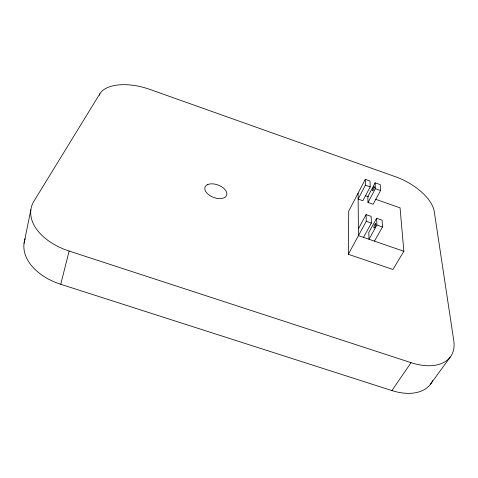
<?xml version="1.0" encoding="UTF-8"?>
<svg xmlns="http://www.w3.org/2000/svg" width="478" height="478" viewBox="0 0 478 478"><rect width="100%" height="100%" fill="white"/><g stroke="black" fill="none" stroke-linecap="round" stroke-linejoin="round"><path stroke-width="0.72" d="M375.433 199.218L400.062 207.858L403.862 251.267L392.934 269.478L348.319 254.284L348.731 211.127L365.282 179.358L370.008 181.025L370.199 186.88L362.874 200.718L358.147 199.057L365.419 185.195L365.282 179.358M24.067 243.206L30.867 209.728M99.526 95.164L99.878 93.73A42.877 21.606 16.9 0 1 149.716 89.356L395.497 176.746A40.887 20.052 28.3 0 1 434.245 211.479L453.783 340.724A51.887 30.538 33.8 0 1 411.068 362.665L391.906 390.562L60.76 284.291A52.55 34.673 11.9 0 1 25.155 238.719M60.76 284.291L69.125 251.052A54.307 33.992 13 0 1 33.926 201.226L99.878 93.73M375.134 182.841L367.833 196.56L367.994 202.511L373.109 204.297L380.566 190.537L380.255 184.645L375.134 182.841L375.385 188.708L367.994 202.511M358.398 228.866L366.088 214.622L371.149 216.385L371.364 223.101L363.507 237.387M348.319 254.284L366.244 221.32L366.088 214.622M376.634 218.291L368.807 232.463L368.992 239.269L376.921 225.024L376.634 218.291L382.113 220.197L382.466 226.948L374.465 241.157M430.517 384.157L450.288 357.012M69.125 251.052L411.068 362.665M403.862 251.267L358.452 235.648L358.1 193.136M366.244 221.32L371.364 223.101M376.921 225.024L382.466 226.948M365.419 185.195L370.199 186.88M375.385 188.708L380.566 190.537M365.096 195.592L368.592 196.816M432.65 380.59A50.28 31.255 34.8 0 1 391.906 390.562M207.805 184.52L206.478 185.255A11.562 6.59 20.8 0 0 214.108 197.599A11.562 6.59 20.8 0 0 226.56 192.162L225.831 190.716A11.562 6.59 20.8 0 0 207.805 184.52M375.816 224.092L375.786 223.746A2.384 0.621 -70.7 0 0 374.214 225.634A2.384 0.621 -70.7 0 0 374.399 227.845A2.384 0.621 -70.7 0 0 375.816 224.092M374.316 187.239L374.316 186.898A2.229 0.538 -70 0 0 372.918 188.475A2.229 0.538 -70 0 0 372.918 190.686A2.229 0.538 -70 0 0 374.316 187.239"/></g></svg>
